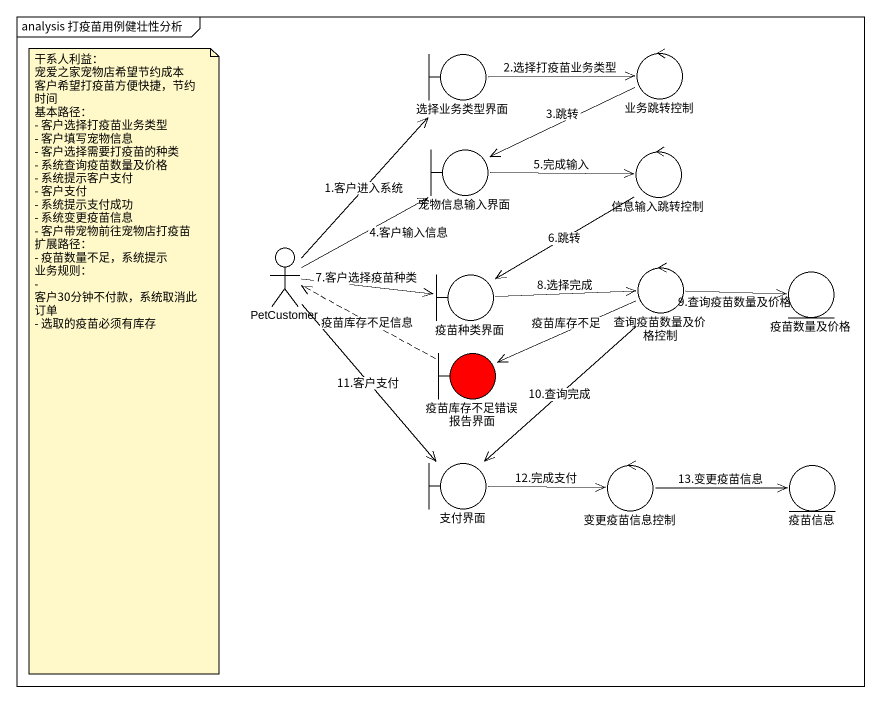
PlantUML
@startuml
mainframe analysis 打疫苗用例健壮性分析
boundary 选择业务类型界面
control 业务跳转控制
boundary 宠物信息输入界面
control 信息输入跳转控制
actor PetCustomer
boundary 疫苗种类界面
control 查询疫苗数量及价格控制
entity 疫苗数量及价格
boundary 疫苗库存不足错误报告界面 #FF0000
boundary 支付界面
control 变更疫苗信息控制
entity 疫苗信息
选择业务类型界面 -right-> 业务跳转控制 : 2.选择打疫苗业务类型
业务跳转控制 -left-> 宠物信息输入界面 : 3.跳转
宠物信息输入界面 -right-> 信息输入跳转控制 : 5.完成输入
信息输入跳转控制 --> 疫苗种类界面 : 6.跳转
PetCustomer -up-> 选择业务类型界面 : 1.客户进入系统
PetCustomer -up-> 宠物信息输入界面 : 4.客户输入信息
PetCustomer -right-> 疫苗种类界面 : 7.客户选择疫苗种类
PetCustomer --> 支付界面 : 11.客户支付
疫苗种类界面 -right-> 查询疫苗数量及价格控制 : 8.选择完成
查询疫苗数量及价格控制 -right-> 疫苗数量及价格 : 9.查询疫苗数量及价格
查询疫苗数量及价格控制 -left-> 疫苗库存不足错误报告界面 : 疫苗库存不足
查询疫苗数量及价格控制 --> 支付界面 : 10.查询完成
疫苗库存不足错误报告界面 .left.> PetCustomer : 疫苗库存不足信息
支付界面 -right-> 变更疫苗信息控制 : 12.完成支付
变更疫苗信息控制 -right-> 疫苗信息 : 13.变更疫苗信息
note as N1
  干系人利益：
  宠爱之家宠物店希望节约成本
  客户希望打疫苗方便快捷，节约时间
  基本路径：
  - 客户选择打疫苗业务类型
  - 客户填写宠物信息
  - 客户选择需要打疫苗的种类
  - 系统查询疫苗数量及价格
  - 系统提示客户支付
  - 客户支付
  - 系统提示支付成功
  - 系统变更疫苗信息
  - 客户带宠物前往宠物店打疫苗
  扩展路径：
  - 疫苗数量不足，系统提示
  业务规则：
  - 客户30分钟不付款，系统取消此订单
  - 选取的疫苗必须有库存
end note
@enduml
